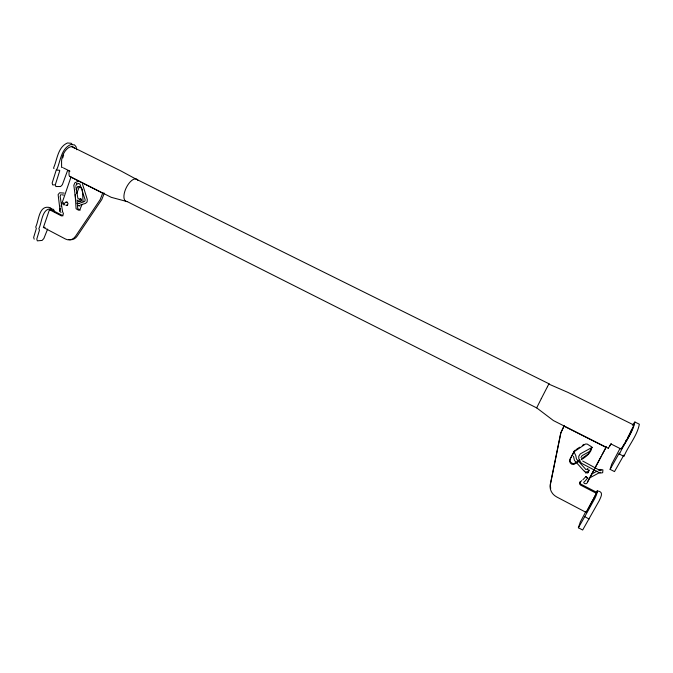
<?xml version="1.0" encoding="UTF-8"?>
<svg xmlns="http://www.w3.org/2000/svg" width="673" height="673" viewBox="0 0 673 673"><rect width="100%" height="100%" fill="white"/><g stroke="black" fill="none" stroke-linecap="round" stroke-linejoin="round"><path stroke-width="1.01" d="M579.949 481.809L579.89 483.079L580.774 484.097L596.884 492.451L586.343 512.515L556.672 496.935A11.963 10.945 25.4 0 1 550.262 484.467L560.676 433.235L564.344 425.386L560.988 432.436L550.598 483.5A11.921 10.919 25.3 0 0 550.75 488.287M619.32 454.039L623.787 456.294L624.3 455.587C628.851 445.114 637.196 435.624 639.35 424.217L634.9 422.013C632.578 433.378 624.409 442.868 619.825 453.333C618.891 455.394 619.917 451.894 619.11 453.358L610.1 469.359L614.499 471.596L623.753 455.285M623.787 456.294L623.913 455.158M536.667 407.855L553.45 420.591L608.266 448.277L611.067 444.003L621.246 449.127L624.544 443.49M76.764 193.538L79.414 186.438M584.5 481.717L587.773 477.914L585.914 476.593L582.826 479.832M610.1 469.359L611.69 464.151L620.077 448.369M608.266 448.277L608.35 447.806M583.811 482.053L583.827 482.894L584.761 483.593L586.124 483.736L587.167 482.962L606.415 446.628M83.057 201.648L82.375 188.987M596 492.518L597.254 490.886C604.304 491.652 600.821 496.968 599.214 500.712L582.658 530.021L578.376 527.758L580.294 522.012L585.838 511.589M587.865 472.825L589.035 470.124L587.865 472.825L585.72 472.833L584.526 471.083M588.816 471.066L587.622 469.317L587.849 468.383M580.976 457.505L582.095 455.604L590.709 450.893M585.72 472.833L585.947 471.891L588.084 471.882M56.473 169.31L52.149 183.022L52.679 184.89L54.58 184.898M68.873 239.538A9.977 8.522 80.4 0 0 77.117 236.198L101.783 199.553L104.29 193.168L102.691 193.176L100.176 199.587L75.469 236.332A10.011 8.539 80.3 0 1 65.407 238.991L43.392 227.432L49.465 209.69L51.173 209.631L63.035 215.781M60.242 208.218L59.603 211.297L61.108 212.382M60.915 206.275L70.959 177.159L102.691 193.176M76.167 189.752L77.757 186.429L81.584 187.876M82.039 204.558L79.826 209.682L78.531 210.212L76.091 208.765L75.149 194.606M548.848 384.098L568.02 392.435L633.697 424.966M75.898 185.689L76.722 183.788L76.529 184.234L78.455 183.468L79.877 184.049L85.092 199.62L85.025 200.916L84.201 201.664L78.312 203.641L78.741 203.717M541.302 398.635L536.659 407.888L127.281 201.631L111.264 197.332L69.874 176.435M541.285 398.66L547.443 386.697M547.427 386.714L548.983 383.745M574.077 451.406L570.25 458.641L569.627 461.291L570.309 463.016L571.814 464.21L573.716 464.538L579.638 460.879M569.972 459.533L574.271 451.642L585.518 444.029L587.201 444.062L591.895 447.007C591.264 452.988 586.015 456.774 581.304 459.667M592.038 447.436L588.194 453.955L581.548 458.776M587.386 481.994L593.729 470.208M595.193 467.483L601.048 456.605M602.024 454.788L605.927 447.537M586.57 511.455L592.955 499.686M593.939 497.877L596.884 492.451M609.561 446.149L611.143 443.557M621.246 449.127L624.679 443.642A12.484 1.094 -62.6 0 0 631.779 430.19A12.484 1.094 -62.6 0 0 633.049 425M589.102 519.043L584.753 516.671L578.376 527.758M47.632 229.081L43.854 238.52L42.088 240.438L37.318 240.841L36.779 239.1L39.48 230.158L38.874 228.643C42.206 221.905 41.962 205.888 53.546 209.362L54.479 211.793M632.376 425.092L634.891 422.013M81.761 200.175L81.004 201.202L78.455 201.774M60.705 194.707L60.141 196.415L62.547 211.515M574.54 450.767L575.356 450.094M579.882 459.979L573.985 463.63L572.084 463.302L570.586 462.107L569.913 460.391M576.223 449.522L579.689 447.217M582.288 445.492L584.013 444.34M581.657 480.615L579.705 482.785L579.646 484.055L580.53 485.082L596.69 493.46M591.525 474.145L597.018 471.176M589.237 478.141L600.223 472.219M592.114 447.394L580.328 453.854L578.772 456.235L578.847 458.936L580.866 462.603L582.086 463.588L600.055 473.094L602.663 472.732L602.915 469.897L600.568 469.409L598.844 470.191M80.541 204.886L85.479 203.414L87.111 201.934L87.263 199.41L82.569 184.377M78.295 181.298L74.913 182.736L73.82 185.268L75.502 197.786M601.241 470.578L599.147 470.032L582.658 460.997M43.392 227.432L45.116 227.323M67.611 205.315L65.937 205.366L67.46 205.181L68.023 203.532L67.056 202.077L65.533 202.27L67.207 202.228M80.911 201.05L77.614 200.722M585.476 469.325L587.622 469.317M62.496 167.434L61.613 167.409L61.571 161.242A10.642 5.645 -64.5 0 1 66.627 149.297A10.642 5.645 -64.5 0 1 74.367 148.178M76.966 203.355L78.808 203.507M78.438 205.745L79.994 205.787L78.993 205.576M61.706 194.766L63.599 195.086M64.12 193.084L59.619 192.781L58.122 194.606L60.107 210.834M80.171 210.144L77.748 208.706L77.016 199.822M71.868 146.647L121.115 171.043L135.559 178.867L548.975 383.77M63.422 167.905L69.916 171.169L69.041 171.144L69.041 174.677A3.853 2.011 -63.9 0 0 70.774 176.452M564.041 426.177L606.255 447.495M49.465 209.69L61.352 215.856L62.328 215.873L63.464 213.837L62.682 211.852M587.706 478.352L585.914 476.593M585.19 468.686L576.467 459.045L575.794 455.629L573.707 451.314M51.081 208.462L50.408 207.738C38.807 204.213 39.026 220.231 35.728 226.986L36.334 228.5L33.65 237.443L34.197 239.193M584.08 471.066L574.448 460.399L573.489 456.269M72.331 144.552L71.212 143.265L67.435 142.979C57.853 147.143 57.298 159.173 53.731 167.585A1.01 0.547 -63.8 0 0 53.991 168.544M81.635 199.974L80.827 198.947L78.766 198.981L77.9 198.358L75.864 186.64M584.753 516.671L594.856 498.441L596.539 494.63L597.254 490.886M76.815 149.734L76.074 146.773L74.476 144.888L70.673 144.577C61.108 148.783 60.545 160.797 56.961 169.217A1.01 0.538 -63.8 0 0 57.222 170.168L59.375 170.235A1.01 0.538 -63.8 0 1 59.695 170.934L55.346 184.654L55.867 186.522L60.604 186.53L62.362 184.696L67.35 171.152A0.993 0.522 -63.9 0 1 68.116 170.505M632.494 427.961A10.894 0.959 -62.6 0 1 631.787 429.727M631.333 430.77A10.894 0.959 -62.6 0 1 625.091 442.624M631.425 430.005A8.833 0.774 -62.6 0 1 627.732 437.652M626.664 439.553A8.833 0.774 -62.6 0 1 625.688 441.177M127.281 201.631A12.35 5.678 -64.1 0 1 126.457 187.321A12.35 5.678 -64.1 0 1 138.058 180.448M62.757 157.962A9.287 4.921 -64.5 0 1 63.674 155.127M63.22 203.086L63.06 204.365L64.061 204.996L64.844 204.104L64.322 202.926L63.22 203.086M80.937 199.115L79.675 199.494L80.937 199.115"/></g></svg>
